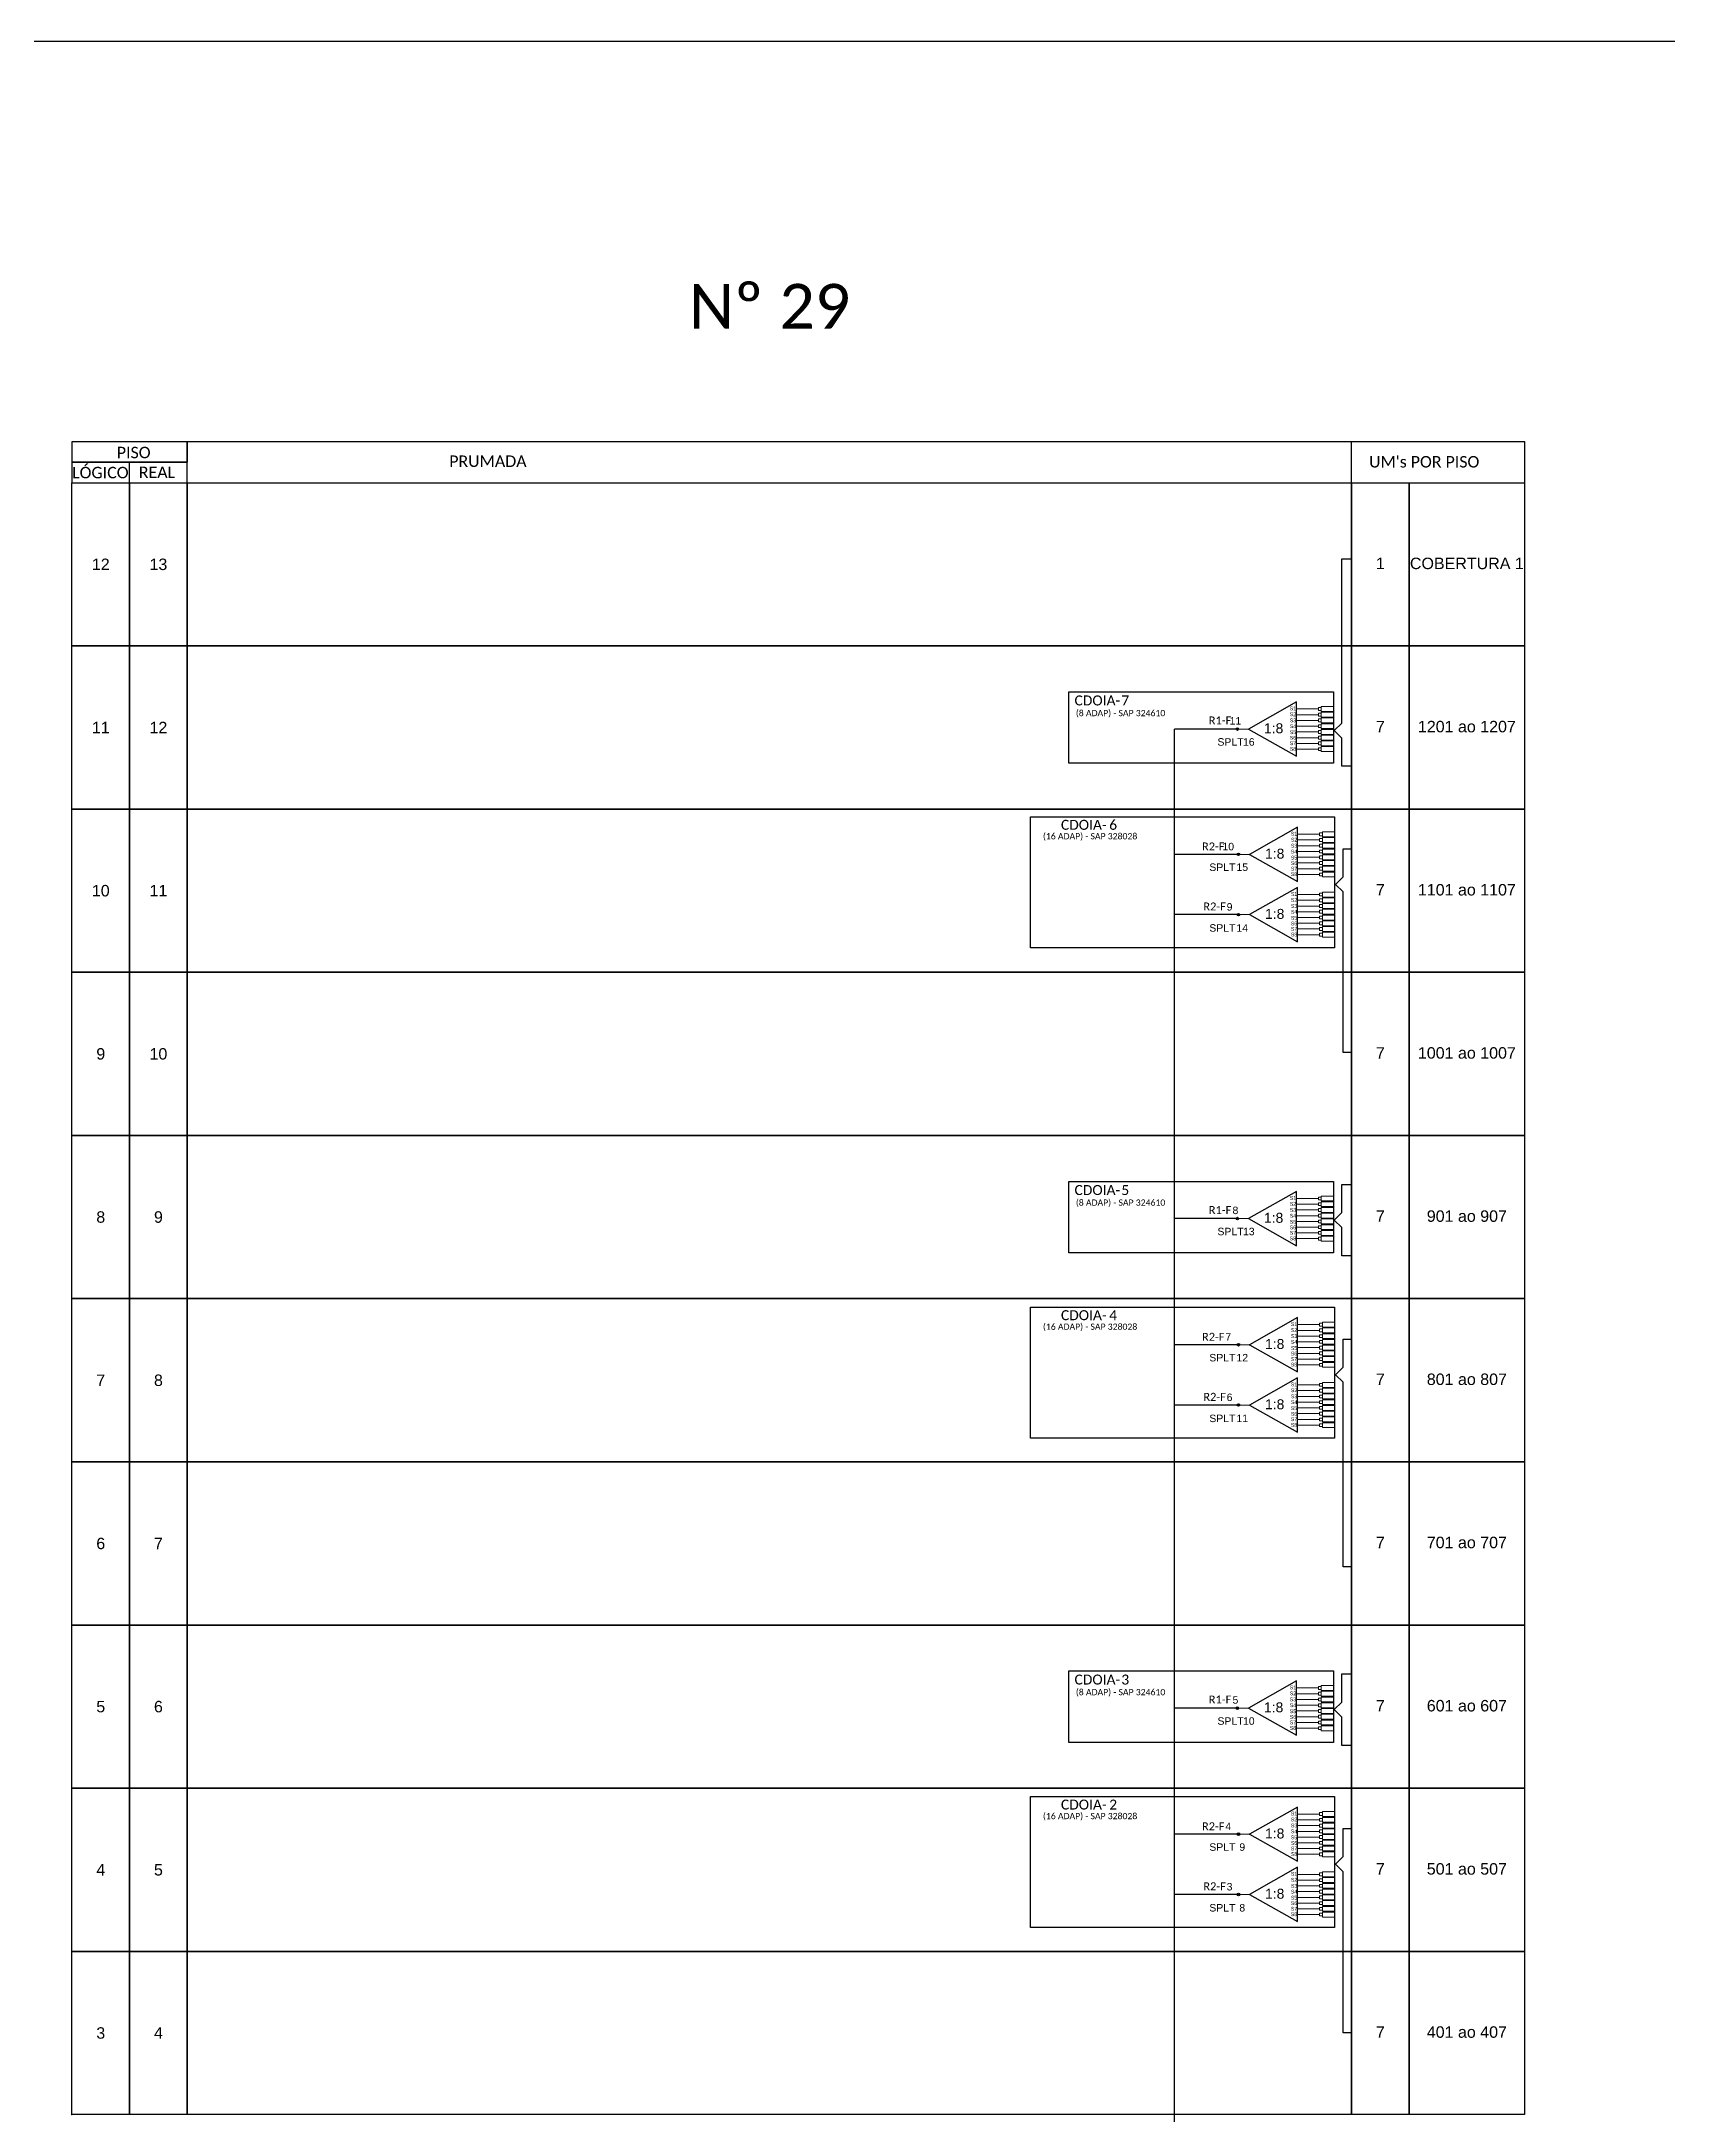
# Model space of a CAD drawing. Extents: x -89 to 2690, y 705 to 1299.
# Drawn here: x 2051.1 to 2279.5, y 1007.8 to 1299 of the extents above; entities that cross this region are included whole.
import ezdxf
from ezdxf.enums import TextEntityAlignment as Align

# ---------------------------------------------------------------- set-up
doc = ezdxf.new("R2010")
doc.units = 0
doc.styles.add('ARIAL', font='arial.ttf')
doc.styles.add('WMF-Calibri0', font='calibri.ttf')

msp = doc.modelspace()

# ---------------------------------------------------------------- hatches: boundary and pattern name
h = msp.add_hatch(color=0)
h.dxf.hatch_style = 1
edge = h.paths.add_edge_path()
edge.add_arc((2219.04, 1202.44), 0.179, 0, 360)
h = msp.add_hatch(color=0)
h.dxf.hatch_style = 1
edge = h.paths.add_edge_path()
edge.add_arc((2219.19, 1184.84), 0.179, 0, 360)
h = msp.add_hatch(color=0)
h.dxf.hatch_style = 1
edge = h.paths.add_edge_path()
edge.add_arc((2219.19, 1176.37), 0.179, 0, 360)
h = msp.add_hatch(color=0)
h.dxf.hatch_style = 1
edge = h.paths.add_edge_path()
edge.add_arc((2219.04, 1133.68), 0.179, 0, 360)
h = msp.add_hatch(color=256)
h.dxf.hatch_style = 1
edge = h.paths.add_edge_path()
edge.add_arc((2219.19, 1115.96), 0.179, 0, 360)
h = msp.add_hatch(color=0)
h.dxf.hatch_style = 1
edge = h.paths.add_edge_path()
edge.add_arc((2219.19, 1107.49), 0.179, 0, 360)
h = msp.add_hatch(color=0)
h.dxf.hatch_style = 1
edge = h.paths.add_edge_path()
edge.add_arc((2219.04, 1064.92), 0.179, 0, 360)
h = msp.add_hatch(color=0)
h.dxf.hatch_style = 1
edge = h.paths.add_edge_path()
edge.add_arc((2219.19, 1047.21), 0.179, 0, 360)
h = msp.add_hatch(color=0)
h.dxf.hatch_style = 1
edge = h.paths.add_edge_path()
edge.add_arc((2219.19, 1038.74), 0.179, 0, 360)

# ---------------------------------------------------------------- linework, layer by layer
msp.add_line((2210.21, 958.65), (2210.21, 1202.44))
for points in [[(1851.46, 705.02), (2690.02, 705.02), (2690.02, 1299.02), (1851.46, 1299.02), (1851.46, 705.02)], [(2071.54, 1237.04), (2259.4, 1237.04), (2259.4, 1242.8), (2071.54, 1242.8), (2071.54, 1242.8), (2071.54, 1239.92)], [(2235.07, 1237.04), (2235.07, 1242.8)], [(2063.44, 1237.04), (2063.44, 1239.92)], [(2227.51, 1188.65), (2220.74, 1184.84), (2227.51, 1181.02), (2227.51, 1188.65)], [(2227.51, 1180.19), (2220.74, 1176.37), (2227.51, 1172.56), (2227.51, 1180.19)], [(2227.36, 1137.5), (2220.59, 1133.68), (2227.36, 1129.87), (2227.36, 1137.5)], [(2227.51, 1119.77), (2220.74, 1115.96), (2227.51, 1112.14), (2227.51, 1119.77)], [(2227.51, 1111.31), (2220.74, 1107.49), (2227.51, 1103.68), (2227.51, 1111.31)], [(2227.36, 1068.74), (2220.59, 1064.92), (2227.36, 1061.11), (2227.36, 1068.74)]]:
    msp.add_lwpolyline(points)
for points in [[(2055.34, 1239.92), (2071.54, 1239.92), (2071.54, 1242.8), (2055.34, 1242.8)], [(2055.34, 1237.04), (2071.54, 1237.04), (2071.54, 1239.92), (2055.34, 1239.92)]]:
    msp.add_lwpolyline(points, close=True)
at = {"color": 7}
for points in [[(2055.34, 1237.04), (2063.44, 1237.04), (2063.44, 1214.12), (2055.34, 1214.12)], [(2063.44, 1237.04), (2071.54, 1237.04), (2071.54, 1214.12), (2063.44, 1214.12)], [(2071.54, 1237.04), (2235.07, 1237.04), (2235.07, 1214.12), (2071.54, 1214.12)], [(2235.07, 1237.04), (2243.18, 1237.04), (2243.18, 1214.12), (2235.07, 1214.12)], [(2243.18, 1237.04), (2259.38, 1237.04), (2259.38, 1214.12), (2243.18, 1214.12)], [(2055.34, 1214.12), (2063.44, 1214.12), (2063.44, 1191.2), (2055.34, 1191.2)], [(2063.44, 1214.12), (2071.54, 1214.12), (2071.54, 1191.2), (2063.44, 1191.2)], [(2071.54, 1214.12), (2235.07, 1214.12), (2235.07, 1191.2), (2071.54, 1191.2)], [(2235.07, 1214.12), (2243.18, 1214.12), (2243.18, 1191.2), (2235.07, 1191.2)], [(2243.18, 1214.12), (2259.38, 1214.12), (2259.38, 1191.2), (2243.18, 1191.2)], [(2055.34, 1191.2), (2063.44, 1191.2), (2063.44, 1168.28), (2055.34, 1168.28)], [(2063.44, 1191.2), (2071.54, 1191.2), (2071.54, 1168.28), (2063.44, 1168.28)], [(2071.54, 1191.2), (2235.07, 1191.2), (2235.07, 1168.28), (2071.54, 1168.28)], [(2235.07, 1191.2), (2243.18, 1191.2), (2243.18, 1168.28), (2235.07, 1168.28)], [(2243.18, 1191.2), (2259.38, 1191.2), (2259.38, 1168.28), (2243.18, 1168.28)], [(2055.34, 1168.28), (2063.44, 1168.28), (2063.44, 1145.36), (2055.34, 1145.36)], [(2063.44, 1168.28), (2071.54, 1168.28), (2071.54, 1145.36), (2063.44, 1145.36)], [(2071.54, 1168.28), (2235.07, 1168.28), (2235.07, 1145.36), (2071.54, 1145.36)], [(2235.07, 1168.28), (2243.18, 1168.28), (2243.18, 1145.36), (2235.07, 1145.36)], [(2243.18, 1168.28), (2259.38, 1168.28), (2259.38, 1145.36), (2243.18, 1145.36)], [(2055.34, 1145.36), (2063.44, 1145.36), (2063.44, 1122.44), (2055.34, 1122.44)], [(2063.44, 1145.36), (2071.54, 1145.36), (2071.54, 1122.44), (2063.44, 1122.44)], [(2071.54, 1145.36), (2235.07, 1145.36), (2235.07, 1122.44), (2071.54, 1122.44)], [(2235.07, 1145.36), (2243.18, 1145.36), (2243.18, 1122.44), (2235.07, 1122.44)], [(2243.18, 1145.36), (2259.38, 1145.36), (2259.38, 1122.44), (2243.18, 1122.44)], [(2055.34, 1122.44), (2063.44, 1122.44), (2063.44, 1099.51), (2055.34, 1099.51)], [(2063.44, 1122.44), (2071.54, 1122.44), (2071.54, 1099.51), (2063.44, 1099.51)], [(2071.54, 1122.44), (2235.07, 1122.44), (2235.07, 1099.51), (2071.54, 1099.51)], [(2235.07, 1122.44), (2243.18, 1122.44), (2243.18, 1099.51), (2235.07, 1099.51)], [(2243.18, 1122.44), (2259.38, 1122.44), (2259.38, 1099.51), (2243.18, 1099.51)], [(2055.34, 1099.51), (2063.44, 1099.51), (2063.44, 1076.59), (2055.34, 1076.59)], [(2063.44, 1099.51), (2071.54, 1099.51), (2071.54, 1076.59), (2063.44, 1076.59)], [(2071.54, 1099.51), (2235.07, 1099.51), (2235.07, 1076.59), (2071.54, 1076.59)], [(2235.07, 1099.51), (2243.18, 1099.51), (2243.18, 1076.59), (2235.07, 1076.59)], [(2243.18, 1099.51), (2259.38, 1099.51), (2259.38, 1076.59), (2243.18, 1076.59)], [(2055.34, 1076.59), (2063.44, 1076.59), (2063.44, 1053.67), (2055.34, 1053.67)], [(2063.44, 1076.59), (2071.54, 1076.59), (2071.54, 1053.67), (2063.44, 1053.67)], [(2071.54, 1076.59), (2235.07, 1076.59), (2235.07, 1053.67), (2071.54, 1053.67)], [(2235.07, 1076.59), (2243.18, 1076.59), (2243.18, 1053.67), (2235.07, 1053.67)], [(2243.18, 1076.59), (2259.38, 1076.59), (2259.38, 1053.67), (2243.18, 1053.67)], [(2055.34, 1053.67), (2063.44, 1053.67), (2063.44, 1030.75), (2055.34, 1030.75)], [(2063.44, 1053.67), (2071.54, 1053.67), (2071.54, 1030.75), (2063.44, 1030.75)], [(2071.54, 1053.67), (2235.07, 1053.67), (2235.07, 1030.75), (2071.54, 1030.75)], [(2235.07, 1053.67), (2243.18, 1053.67), (2243.18, 1030.75), (2235.07, 1030.75)], [(2243.18, 1053.67), (2259.38, 1053.67), (2259.38, 1030.75), (2243.18, 1030.75)], [(2055.34, 1030.75), (2063.44, 1030.75), (2063.44, 1007.83), (2055.34, 1007.83)], [(2063.44, 1030.75), (2071.54, 1030.75), (2071.54, 1007.83), (2063.44, 1007.83)], [(2071.54, 1030.75), (2235.07, 1030.75), (2235.07, 1007.83), (2071.54, 1007.83)], [(2235.07, 1030.75), (2243.18, 1030.75), (2243.18, 1007.83), (2235.07, 1007.83)], [(2243.18, 1030.75), (2259.38, 1030.75), (2259.38, 1007.83), (2243.18, 1007.83)]]:
    msp.add_lwpolyline(points, close=True, dxfattribs=at)
at = {"color": 3}
msp.add_lwpolyline([(2235.07, 1197.22), (2233.72, 1197.22), (2233.72, 1201.18), (2232.62, 1202.23), (2233.72, 1203.29), (2233.71, 1226.37), (2235.07, 1226.37)], dxfattribs=at)
at = {"color": 0}
for points in [[(2195.35, 1207.66), (2232.54, 1207.66), (2232.54, 1197.64), (2195.35, 1197.64)], [(2190, 1190.12), (2232.67, 1190.12), (2232.67, 1171.73), (2190, 1171.73)], [(2195.35, 1138.9), (2232.54, 1138.9), (2232.54, 1128.87), (2195.35, 1128.87)], [(2190, 1121.24), (2232.67, 1121.24), (2232.67, 1102.85), (2190, 1102.85)], [(2195.35, 1070.14), (2232.54, 1070.14), (2232.54, 1060.11), (2195.35, 1060.11)], [(2190, 1052.49), (2232.67, 1052.49), (2232.67, 1034.11), (2190, 1034.11)]]:
    msp.add_lwpolyline(points, close=True, dxfattribs=at)
for points in [[(2227.36, 1206.26), (2220.59, 1202.44), (2227.36, 1198.63), (2227.36, 1206.26)], [(2219.04, 1202.44), (2210.21, 1202.44)], [(2232.67, 1173.4), (2232.67, 1173.4), (2232.67, 1171.73), (2190, 1171.73), (2190, 1190.12), (2195.48, 1190.12)], [(2235.08, 1157.03), (2233.92, 1157.03), (2233.92, 1179.57), (2232.82, 1180.63), (2233.92, 1181.68), (2233.92, 1185.63), (2235.07, 1185.63)], [(2219.19, 1184.84), (2210.21, 1184.84)], [(2219.19, 1176.37), (2210.21, 1176.37)], [(2235.07, 1128.45), (2233.72, 1128.45), (2233.72, 1132.42), (2232.62, 1133.47), (2233.72, 1134.53), (2233.71, 1138.48), (2235.07, 1138.48)], [(2219.04, 1133.68), (2210.21, 1133.68)], [(2232.67, 1104.52), (2232.67, 1104.52), (2232.67, 1102.85), (2190, 1102.85), (2190, 1121.24), (2195.48, 1121.24)], [(2219.19, 1115.96), (2210.21, 1115.96)], [(2235.08, 1084.75), (2233.92, 1084.75), (2233.92, 1110.69), (2232.82, 1111.75), (2233.92, 1112.8), (2233.92, 1116.75), (2235.07, 1116.75)], [(2219.19, 1107.49), (2210.21, 1107.49)], [(2235.07, 1059.69), (2233.72, 1059.69), (2233.72, 1063.65), (2232.62, 1064.71), (2233.72, 1065.77), (2233.71, 1069.72), (2235.07, 1069.72)], [(2219.04, 1064.92), (2210.21, 1064.92)], [(2232.67, 1035.77), (2232.67, 1035.77), (2232.67, 1034.11), (2190, 1034.11), (2190, 1052.49), (2195.48, 1052.49)], [(2227.51, 1051.02), (2220.74, 1047.21), (2227.51, 1043.4), (2227.51, 1051.02)], [(2219.19, 1047.21), (2210.21, 1047.21)], [(2235.08, 1019.31), (2233.92, 1019.31), (2233.92, 1041.94), (2232.82, 1043), (2233.92, 1044.06), (2233.92, 1048.01), (2235.07, 1048.01)], [(2227.51, 1042.56), (2220.74, 1038.74), (2227.51, 1034.93), (2227.51, 1042.56)], [(2219.19, 1038.74), (2210.21, 1038.74)]]:
    msp.add_lwpolyline(points, dxfattribs=at)
at = {"color": 0, "lineweight": 0}
for points in [[(2230.83, 1205.62), (2230.83, 1204.92)], [(2230.83, 1205.62), (2232.52, 1205.62)], [(2230.42, 1205.27), (2227.36, 1205.27)], [(2227.36, 1204.46), (2230.42, 1204.46)], [(2227.36, 1203.66), (2230.42, 1203.66)], [(2227.36, 1202.85), (2230.42, 1202.85)], [(2230.83, 1204.92), (2232.52, 1204.92)], [(2230.83, 1204.81), (2230.83, 1204.12)], [(2230.83, 1204.81), (2232.52, 1204.81)], [(2230.83, 1204.12), (2232.52, 1204.12)], [(2230.83, 1204), (2230.83, 1203.31)], [(2230.83, 1204), (2232.52, 1204)], [(2230.83, 1203.31), (2232.52, 1203.31)], [(2230.83, 1203.19), (2230.83, 1202.5)], [(2230.83, 1203.19), (2232.52, 1203.19)], [(2220.59, 1202.44), (2219.04, 1202.44)], [(2227.36, 1202.04), (2230.42, 1202.04)], [(2227.36, 1201.23), (2230.42, 1201.23)], [(2227.36, 1200.43), (2230.42, 1200.43)], [(2230.83, 1202.5), (2232.52, 1202.5)], [(2230.83, 1202.39), (2230.83, 1201.7)], [(2230.83, 1202.39), (2232.52, 1202.39)], [(2230.83, 1201.7), (2232.52, 1201.7)], [(2230.83, 1201.58), (2230.83, 1200.89)], [(2230.83, 1201.58), (2232.52, 1201.58)], [(2230.83, 1200.89), (2232.52, 1200.89)], [(2230.83, 1200.77), (2230.83, 1200.08)], [(2230.83, 1200.77), (2232.52, 1200.77)], [(2230.83, 1200.08), (2232.52, 1200.08)], [(2230.83, 1199.97), (2230.83, 1199.28)], [(2230.83, 1199.97), (2232.52, 1199.97)], [(2227.36, 1199.62), (2230.42, 1199.62)], [(2230.83, 1199.28), (2232.52, 1199.28)], [(2230.57, 1050.04), (2227.51, 1050.04)], [(2227.51, 1049.23), (2230.57, 1049.23)], [(2227.51, 1048.42), (2230.57, 1048.42)], [(2230.98, 1050.38), (2230.98, 1049.69)], [(2230.98, 1050.38), (2232.67, 1050.38)], [(2230.98, 1049.69), (2232.67, 1049.69)], [(2230.98, 1049.57), (2230.98, 1048.88)], [(2230.98, 1049.57), (2232.67, 1049.57)], [(2230.98, 1048.88), (2232.67, 1048.88)], [(2230.98, 1048.77), (2230.98, 1048.08)], [(2230.98, 1048.77), (2232.67, 1048.77)], [(2220.74, 1047.21), (2219.19, 1047.21)], [(2227.51, 1047.61), (2230.57, 1047.61)], [(2227.51, 1046.81), (2230.57, 1046.81)], [(2227.51, 1046), (2230.57, 1046)], [(2230.98, 1048.08), (2232.67, 1048.08)], [(2230.98, 1047.96), (2230.98, 1047.27)], [(2230.98, 1047.96), (2232.67, 1047.96)], [(2230.98, 1047.27), (2232.67, 1047.27)], [(2230.98, 1047.15), (2230.98, 1046.46)], [(2230.98, 1047.15), (2232.67, 1047.15)], [(2230.98, 1046.46), (2232.67, 1046.46)], [(2230.98, 1046.35), (2230.98, 1045.65)], [(2230.98, 1046.35), (2232.67, 1046.35)], [(2230.98, 1045.65), (2232.67, 1045.65)], [(2230.98, 1045.54), (2230.98, 1044.85)], [(2230.98, 1045.54), (2232.67, 1045.54)], [(2227.51, 1045.19), (2230.57, 1045.19)], [(2227.51, 1044.39), (2230.57, 1044.39)], [(2230.98, 1044.85), (2232.67, 1044.85)], [(2230.98, 1044.73), (2230.98, 1044.04)], [(2230.98, 1044.73), (2232.67, 1044.73)], [(2230.98, 1044.04), (2232.67, 1044.04)], [(2230.57, 1041.57), (2227.51, 1041.57)], [(2227.51, 1040.76), (2230.57, 1040.76)], [(2227.51, 1039.96), (2230.57, 1039.96)], [(2230.98, 1041.92), (2230.98, 1041.22)], [(2230.98, 1041.92), (2232.67, 1041.92)], [(2230.98, 1041.22), (2232.67, 1041.22)], [(2230.98, 1041.11), (2230.98, 1040.42)], [(2230.98, 1041.11), (2232.67, 1041.11)], [(2230.98, 1040.42), (2232.67, 1040.42)], [(2230.98, 1040.3), (2230.98, 1039.61)], [(2230.98, 1040.3), (2232.67, 1040.3)], [(2230.98, 1039.61), (2232.67, 1039.61)], [(2220.74, 1038.74), (2219.19, 1038.74)], [(2227.51, 1039.15), (2230.57, 1039.15)], [(2227.51, 1038.34), (2230.57, 1038.34)], [(2227.51, 1037.53), (2230.57, 1037.53)], [(2227.51, 1036.73), (2230.57, 1036.73)], [(2230.98, 1039.49), (2230.98, 1038.8)], [(2230.98, 1039.49), (2232.67, 1039.49)], [(2230.98, 1038.8), (2232.67, 1038.8)], [(2230.98, 1038.69), (2230.98, 1038)], [(2230.98, 1038.69), (2232.67, 1038.69)], [(2230.98, 1038), (2232.67, 1038)], [(2230.98, 1037.88), (2230.98, 1037.19)], [(2230.98, 1037.88), (2232.67, 1037.88)], [(2230.98, 1037.19), (2232.67, 1037.19)], [(2230.98, 1037.07), (2230.98, 1036.38)], [(2230.98, 1037.07), (2232.67, 1037.07)], [(2227.51, 1035.92), (2230.57, 1035.92)], [(2230.98, 1036.38), (2232.67, 1036.38)], [(2230.98, 1036.27), (2230.98, 1035.57)], [(2230.98, 1036.27), (2232.67, 1036.27)], [(2230.98, 1035.57), (2232.67, 1035.57)]]:
    msp.add_lwpolyline(points, dxfattribs=at)
for points in [[(2230.42, 1205.47), (2230.83, 1205.47), (2230.83, 1205.07), (2230.42, 1205.07)], [(2230.42, 1204.66), (2230.83, 1204.66), (2230.83, 1204.26), (2230.42, 1204.26)], [(2230.42, 1203.86), (2230.83, 1203.86), (2230.83, 1203.46), (2230.42, 1203.46)], [(2230.42, 1203.05), (2230.83, 1203.05), (2230.83, 1202.65), (2230.42, 1202.65)], [(2230.42, 1202.24), (2230.83, 1202.24), (2230.83, 1201.84), (2230.42, 1201.84)], [(2230.42, 1201.44), (2230.83, 1201.44), (2230.83, 1201.03), (2230.42, 1201.03)], [(2230.42, 1200.63), (2230.83, 1200.63), (2230.83, 1200.23), (2230.42, 1200.23)], [(2230.42, 1199.82), (2230.83, 1199.82), (2230.83, 1199.42), (2230.42, 1199.42)], [(2230.57, 1050.24), (2230.98, 1050.24), (2230.98, 1049.83), (2230.57, 1049.83)], [(2230.57, 1049.43), (2230.98, 1049.43), (2230.98, 1049.03), (2230.57, 1049.03)], [(2230.57, 1048.62), (2230.98, 1048.62), (2230.98, 1048.22), (2230.57, 1048.22)], [(2230.57, 1047.81), (2230.98, 1047.81), (2230.98, 1047.41), (2230.57, 1047.41)], [(2230.57, 1047.01), (2230.98, 1047.01), (2230.98, 1046.61), (2230.57, 1046.61)], [(2230.57, 1046.2), (2230.98, 1046.2), (2230.98, 1045.8), (2230.57, 1045.8)], [(2230.57, 1045.39), (2230.98, 1045.39), (2230.98, 1044.99), (2230.57, 1044.99)], [(2230.57, 1044.59), (2230.98, 1044.59), (2230.98, 1044.19), (2230.57, 1044.19)], [(2230.57, 1041.77), (2230.98, 1041.77), (2230.98, 1041.37), (2230.57, 1041.37)], [(2230.57, 1040.96), (2230.98, 1040.96), (2230.98, 1040.56), (2230.57, 1040.56)], [(2230.57, 1040.16), (2230.98, 1040.16), (2230.98, 1039.76), (2230.57, 1039.76)], [(2230.57, 1039.35), (2230.98, 1039.35), (2230.98, 1038.95), (2230.57, 1038.95)], [(2230.57, 1038.54), (2230.98, 1038.54), (2230.98, 1038.14), (2230.57, 1038.14)], [(2230.57, 1037.73), (2230.98, 1037.73), (2230.98, 1037.33), (2230.57, 1037.33)], [(2230.57, 1036.93), (2230.98, 1036.93), (2230.98, 1036.53), (2230.57, 1036.53)], [(2230.57, 1036.12), (2230.98, 1036.12), (2230.98, 1035.72), (2230.57, 1035.72)]]:
    msp.add_lwpolyline(points, close=True, dxfattribs=at)
at = {"lineweight": 0}
for points in [[(2230.57, 1187.66), (2227.51, 1187.66)], [(2227.51, 1186.86), (2230.57, 1186.86)], [(2227.51, 1186.05), (2230.57, 1186.05)], [(2227.51, 1185.24), (2230.57, 1185.24)], [(2230.98, 1188.01), (2230.98, 1187.32)], [(2230.98, 1188.01), (2232.67, 1188.01)], [(2230.98, 1187.32), (2232.67, 1187.32)], [(2230.98, 1187.2), (2230.98, 1186.51)], [(2230.98, 1187.2), (2232.67, 1187.2)], [(2230.98, 1186.51), (2232.67, 1186.51)], [(2230.98, 1186.39), (2230.98, 1185.7)], [(2230.98, 1186.39), (2232.67, 1186.39)], [(2230.98, 1185.7), (2232.67, 1185.7)], [(2230.98, 1185.59), (2230.98, 1184.9)], [(2230.98, 1185.59), (2232.67, 1185.59)], [(2220.74, 1184.84), (2219.19, 1184.84)], [(2227.51, 1184.44), (2230.57, 1184.44)], [(2227.51, 1183.63), (2230.57, 1183.63)], [(2227.51, 1182.82), (2230.57, 1182.82)], [(2230.98, 1184.9), (2232.67, 1184.9)], [(2230.98, 1184.78), (2230.98, 1184.09)], [(2230.98, 1184.78), (2232.67, 1184.78)], [(2230.98, 1184.09), (2232.67, 1184.09)], [(2230.98, 1183.97), (2230.98, 1183.28)], [(2230.98, 1183.97), (2232.67, 1183.97)], [(2230.98, 1183.28), (2232.67, 1183.28)], [(2230.98, 1183.17), (2230.98, 1182.48)], [(2230.98, 1183.17), (2232.67, 1183.17)], [(2230.98, 1182.48), (2232.67, 1182.48)], [(2230.98, 1182.36), (2230.98, 1181.67)], [(2230.98, 1182.36), (2232.67, 1182.36)], [(2227.51, 1182.01), (2230.57, 1182.01)], [(2230.98, 1181.67), (2232.67, 1181.67)], [(2230.98, 1179.54), (2230.98, 1178.85)], [(2230.98, 1179.54), (2232.67, 1179.54)], [(2230.57, 1179.2), (2227.51, 1179.2)], [(2227.51, 1178.39), (2230.57, 1178.39)], [(2227.51, 1177.58), (2230.57, 1177.58)], [(2227.51, 1176.78), (2230.57, 1176.78)], [(2230.98, 1178.85), (2232.67, 1178.85)], [(2230.98, 1178.74), (2230.98, 1178.05)], [(2230.98, 1178.74), (2232.67, 1178.74)], [(2230.98, 1178.05), (2232.67, 1178.05)], [(2230.98, 1177.93), (2230.98, 1177.24)], [(2230.98, 1177.93), (2232.67, 1177.93)], [(2230.98, 1177.24), (2232.67, 1177.24)], [(2230.98, 1177.12), (2230.98, 1176.43)], [(2230.98, 1177.12), (2232.67, 1177.12)], [(2230.98, 1176.43), (2232.67, 1176.43)], [(2220.74, 1176.37), (2219.19, 1176.37)], [(2227.51, 1175.97), (2230.57, 1175.97)], [(2227.51, 1175.16), (2230.57, 1175.16)], [(2227.51, 1174.36), (2230.57, 1174.36)], [(2227.51, 1173.55), (2230.57, 1173.55)], [(2230.98, 1176.32), (2230.98, 1175.62)], [(2230.98, 1176.32), (2232.67, 1176.32)], [(2230.98, 1175.62), (2232.67, 1175.62)], [(2230.98, 1175.51), (2230.98, 1174.82)], [(2230.98, 1175.51), (2232.67, 1175.51)], [(2230.98, 1174.82), (2232.67, 1174.82)], [(2230.98, 1174.7), (2230.98, 1174.01)], [(2230.98, 1174.7), (2232.67, 1174.7)], [(2230.98, 1174.01), (2232.67, 1174.01)], [(2230.98, 1173.89), (2230.98, 1173.2)], [(2230.98, 1173.89), (2232.67, 1173.89)], [(2230.98, 1173.2), (2232.67, 1173.2)], [(2230.42, 1136.51), (2227.36, 1136.51)], [(2227.36, 1135.7), (2230.42, 1135.7)], [(2230.83, 1136.85), (2230.83, 1136.16)], [(2230.83, 1136.85), (2232.52, 1136.85)], [(2230.83, 1136.16), (2232.52, 1136.16)], [(2230.83, 1136.05), (2230.83, 1135.36)], [(2230.83, 1136.05), (2232.52, 1136.05)], [(2220.59, 1133.68), (2219.04, 1133.68)], [(2227.36, 1134.89), (2230.42, 1134.89)], [(2227.36, 1134.09), (2230.42, 1134.09)], [(2227.36, 1133.28), (2230.42, 1133.28)], [(2230.83, 1135.36), (2232.52, 1135.36)], [(2230.83, 1135.24), (2230.83, 1134.55)], [(2230.83, 1135.24), (2232.52, 1135.24)], [(2230.83, 1134.55), (2232.52, 1134.55)], [(2230.83, 1134.43), (2230.83, 1133.74)], [(2230.83, 1134.43), (2232.52, 1134.43)], [(2230.83, 1133.74), (2232.52, 1133.74)], [(2230.83, 1133.63), (2230.83, 1132.93)], [(2230.83, 1133.63), (2232.52, 1133.63)], [(2230.83, 1132.93), (2232.52, 1132.93)], [(2230.83, 1132.82), (2230.83, 1132.13)], [(2230.83, 1132.82), (2232.52, 1132.82)], [(2227.36, 1132.47), (2230.42, 1132.47)], [(2227.36, 1131.67), (2230.42, 1131.67)], [(2227.36, 1130.86), (2230.42, 1130.86)], [(2230.83, 1132.13), (2232.52, 1132.13)], [(2230.83, 1132.01), (2230.83, 1131.32)], [(2230.83, 1132.01), (2232.52, 1132.01)], [(2230.83, 1131.32), (2232.52, 1131.32)], [(2230.83, 1131.2), (2230.83, 1130.51)], [(2230.83, 1131.2), (2232.52, 1131.2)], [(2230.83, 1130.51), (2232.52, 1130.51)], [(2230.57, 1118.78), (2227.51, 1118.78)], [(2230.98, 1119.13), (2230.98, 1118.44)], [(2230.98, 1119.13), (2232.67, 1119.13)], [(2230.98, 1118.44), (2232.67, 1118.44)], [(2230.98, 1118.32), (2230.98, 1117.63)], [(2230.98, 1118.32), (2232.67, 1118.32)], [(2220.74, 1115.96), (2219.19, 1115.96)], [(2227.51, 1117.98), (2230.57, 1117.98)], [(2227.51, 1117.17), (2230.57, 1117.17)], [(2227.51, 1116.36), (2230.57, 1116.36)], [(2227.51, 1115.55), (2230.57, 1115.55)], [(2230.98, 1117.63), (2232.67, 1117.63)], [(2230.98, 1117.51), (2230.98, 1116.82)], [(2230.98, 1117.51), (2232.67, 1117.51)], [(2230.98, 1116.82), (2232.67, 1116.82)], [(2230.98, 1116.71), (2230.98, 1116.02)], [(2230.98, 1116.71), (2232.67, 1116.71)], [(2230.98, 1116.02), (2232.67, 1116.02)], [(2230.98, 1115.9), (2230.98, 1115.21)], [(2230.98, 1115.9), (2232.67, 1115.9)], [(2227.51, 1114.75), (2230.57, 1114.75)], [(2227.51, 1113.94), (2230.57, 1113.94)], [(2227.51, 1113.13), (2230.57, 1113.13)], [(2230.98, 1115.21), (2232.67, 1115.21)], [(2230.98, 1115.09), (2230.98, 1114.4)], [(2230.98, 1115.09), (2232.67, 1115.09)], [(2230.98, 1114.4), (2232.67, 1114.4)], [(2230.98, 1114.29), (2230.98, 1113.59)], [(2230.98, 1114.29), (2232.67, 1114.29)], [(2230.98, 1113.59), (2232.67, 1113.59)], [(2230.98, 1113.48), (2230.98, 1112.79)], [(2230.98, 1113.48), (2232.67, 1113.48)], [(2230.98, 1112.79), (2232.67, 1112.79)], [(2230.57, 1110.32), (2227.51, 1110.32)], [(2227.51, 1109.51), (2230.57, 1109.51)], [(2230.98, 1110.66), (2230.98, 1109.97)], [(2230.98, 1110.66), (2232.67, 1110.66)], [(2230.98, 1109.97), (2232.67, 1109.97)], [(2230.98, 1109.86), (2230.98, 1109.16)], [(2230.98, 1109.86), (2232.67, 1109.86)], [(2220.74, 1107.49), (2219.19, 1107.49)], [(2227.51, 1108.7), (2230.57, 1108.7)], [(2227.51, 1107.9), (2230.57, 1107.9)], [(2227.51, 1107.09), (2230.57, 1107.09)], [(2230.98, 1109.16), (2232.67, 1109.16)], [(2230.98, 1109.05), (2230.98, 1108.36)], [(2230.98, 1109.05), (2232.67, 1109.05)], [(2230.98, 1108.36), (2232.67, 1108.36)], [(2230.98, 1108.24), (2230.98, 1107.55)], [(2230.98, 1108.24), (2232.67, 1108.24)], [(2230.98, 1107.55), (2232.67, 1107.55)], [(2230.98, 1107.43), (2230.98, 1106.74)], [(2230.98, 1107.43), (2232.67, 1107.43)], [(2230.98, 1106.74), (2232.67, 1106.74)], [(2230.98, 1106.63), (2230.98, 1105.94)], [(2230.98, 1106.63), (2232.67, 1106.63)], [(2227.51, 1106.28), (2230.57, 1106.28)], [(2227.51, 1105.47), (2230.57, 1105.47)], [(2227.51, 1104.67), (2230.57, 1104.67)], [(2230.98, 1105.94), (2232.67, 1105.94)], [(2230.98, 1105.82), (2230.98, 1105.13)], [(2230.98, 1105.82), (2232.67, 1105.82)], [(2230.98, 1105.13), (2232.67, 1105.13)], [(2230.98, 1105.01), (2230.98, 1104.32)], [(2230.98, 1105.01), (2232.67, 1105.01)], [(2230.98, 1104.32), (2232.67, 1104.32)], [(2230.42, 1067.75), (2227.36, 1067.75)], [(2227.36, 1066.94), (2230.42, 1066.94)], [(2227.36, 1066.13), (2230.42, 1066.13)], [(2230.83, 1068.09), (2230.83, 1067.4)], [(2230.83, 1068.09), (2232.52, 1068.09)], [(2230.83, 1067.4), (2232.52, 1067.4)], [(2230.83, 1067.28), (2230.83, 1066.59)], [(2230.83, 1067.28), (2232.52, 1067.28)], [(2230.83, 1066.59), (2232.52, 1066.59)], [(2230.83, 1066.48), (2230.83, 1065.79)], [(2230.83, 1066.48), (2232.52, 1066.48)], [(2230.83, 1065.79), (2232.52, 1065.79)], [(2220.59, 1064.92), (2219.04, 1064.92)], [(2227.36, 1065.33), (2230.42, 1065.33)], [(2227.36, 1064.52), (2230.42, 1064.52)], [(2227.36, 1063.71), (2230.42, 1063.71)], [(2227.36, 1062.9), (2230.42, 1062.9)], [(2230.83, 1065.67), (2230.83, 1064.98)], [(2230.83, 1065.67), (2232.52, 1065.67)], [(2230.83, 1064.98), (2232.52, 1064.98)], [(2230.83, 1064.86), (2230.83, 1064.17)], [(2230.83, 1064.86), (2232.52, 1064.86)], [(2230.83, 1064.17), (2232.52, 1064.17)], [(2230.83, 1064.06), (2230.83, 1063.37)], [(2230.83, 1064.06), (2232.52, 1064.06)], [(2230.83, 1063.37), (2232.52, 1063.37)], [(2230.83, 1063.25), (2230.83, 1062.56)], [(2230.83, 1063.25), (2232.52, 1063.25)], [(2227.36, 1062.1), (2230.42, 1062.1)], [(2230.83, 1062.56), (2232.52, 1062.56)], [(2230.83, 1062.44), (2230.83, 1061.75)], [(2230.83, 1062.44), (2232.52, 1062.44)], [(2230.83, 1061.75), (2232.52, 1061.75)]]:
    msp.add_lwpolyline(points, dxfattribs=at)
for points in [[(2230.57, 1187.86), (2230.98, 1187.86), (2230.98, 1187.46), (2230.57, 1187.46)], [(2230.57, 1187.06), (2230.98, 1187.06), (2230.98, 1186.66), (2230.57, 1186.66)], [(2230.57, 1186.25), (2230.98, 1186.25), (2230.98, 1185.85), (2230.57, 1185.85)], [(2230.57, 1185.44), (2230.98, 1185.44), (2230.98, 1185.04), (2230.57, 1185.04)], [(2230.57, 1184.64), (2230.98, 1184.64), (2230.98, 1184.23), (2230.57, 1184.23)], [(2230.57, 1183.83), (2230.98, 1183.83), (2230.98, 1183.43), (2230.57, 1183.43)], [(2230.57, 1183.02), (2230.98, 1183.02), (2230.98, 1182.62), (2230.57, 1182.62)], [(2230.57, 1182.21), (2230.98, 1182.21), (2230.98, 1181.81), (2230.57, 1181.81)], [(2230.57, 1179.4), (2230.98, 1179.4), (2230.98, 1179), (2230.57, 1179)], [(2230.57, 1178.59), (2230.98, 1178.59), (2230.98, 1178.19), (2230.57, 1178.19)], [(2230.57, 1177.78), (2230.98, 1177.78), (2230.98, 1177.38), (2230.57, 1177.38)], [(2230.57, 1176.98), (2230.98, 1176.98), (2230.98, 1176.58), (2230.57, 1176.58)], [(2230.57, 1176.17), (2230.98, 1176.17), (2230.98, 1175.77), (2230.57, 1175.77)], [(2230.57, 1175.36), (2230.98, 1175.36), (2230.98, 1174.96), (2230.57, 1174.96)], [(2230.57, 1174.56), (2230.98, 1174.56), (2230.98, 1174.16), (2230.57, 1174.16)], [(2230.57, 1173.75), (2230.98, 1173.75), (2230.98, 1173.35), (2230.57, 1173.35)], [(2230.42, 1136.71), (2230.83, 1136.71), (2230.83, 1136.31), (2230.42, 1136.31)], [(2230.42, 1135.9), (2230.83, 1135.9), (2230.83, 1135.5), (2230.42, 1135.5)], [(2230.42, 1135.09), (2230.83, 1135.09), (2230.83, 1134.69), (2230.42, 1134.69)], [(2230.42, 1134.29), (2230.83, 1134.29), (2230.83, 1133.89), (2230.42, 1133.89)], [(2230.42, 1133.48), (2230.83, 1133.48), (2230.83, 1133.08), (2230.42, 1133.08)], [(2230.42, 1132.67), (2230.83, 1132.67), (2230.83, 1132.27), (2230.42, 1132.27)], [(2230.42, 1131.87), (2230.83, 1131.87), (2230.83, 1131.47), (2230.42, 1131.47)], [(2230.42, 1131.06), (2230.83, 1131.06), (2230.83, 1130.66), (2230.42, 1130.66)], [(2230.57, 1118.98), (2230.98, 1118.98), (2230.98, 1118.58), (2230.57, 1118.58)], [(2230.57, 1118.18), (2230.98, 1118.18), (2230.98, 1117.77), (2230.57, 1117.77)], [(2230.57, 1117.37), (2230.98, 1117.37), (2230.98, 1116.97), (2230.57, 1116.97)], [(2230.57, 1116.56), (2230.98, 1116.56), (2230.98, 1116.16), (2230.57, 1116.16)], [(2230.57, 1115.75), (2230.98, 1115.75), (2230.98, 1115.35), (2230.57, 1115.35)], [(2230.57, 1114.95), (2230.98, 1114.95), (2230.98, 1114.55), (2230.57, 1114.55)], [(2230.57, 1114.14), (2230.98, 1114.14), (2230.98, 1113.74), (2230.57, 1113.74)], [(2230.57, 1113.33), (2230.98, 1113.33), (2230.98, 1112.93), (2230.57, 1112.93)], [(2230.57, 1110.52), (2230.98, 1110.52), (2230.98, 1110.12), (2230.57, 1110.12)], [(2230.57, 1109.71), (2230.98, 1109.71), (2230.98, 1109.31), (2230.57, 1109.31)], [(2230.57, 1108.9), (2230.98, 1108.9), (2230.98, 1108.5), (2230.57, 1108.5)], [(2230.57, 1108.1), (2230.98, 1108.1), (2230.98, 1107.7), (2230.57, 1107.7)], [(2230.57, 1107.29), (2230.98, 1107.29), (2230.98, 1106.89), (2230.57, 1106.89)], [(2230.57, 1106.48), (2230.98, 1106.48), (2230.98, 1106.08), (2230.57, 1106.08)], [(2230.57, 1105.67), (2230.98, 1105.67), (2230.98, 1105.27), (2230.57, 1105.27)], [(2230.57, 1104.87), (2230.98, 1104.87), (2230.98, 1104.47), (2230.57, 1104.47)], [(2230.42, 1067.95), (2230.83, 1067.95), (2230.83, 1067.55), (2230.42, 1067.55)], [(2230.42, 1067.14), (2230.83, 1067.14), (2230.83, 1066.74), (2230.42, 1066.74)], [(2230.42, 1066.33), (2230.83, 1066.33), (2230.83, 1065.93), (2230.42, 1065.93)], [(2230.42, 1065.53), (2230.83, 1065.53), (2230.83, 1065.12), (2230.42, 1065.12)], [(2230.42, 1064.72), (2230.83, 1064.72), (2230.83, 1064.32), (2230.42, 1064.32)], [(2230.42, 1063.91), (2230.83, 1063.91), (2230.83, 1063.51), (2230.42, 1063.51)], [(2230.42, 1063.1), (2230.83, 1063.1), (2230.83, 1062.7), (2230.42, 1062.7)], [(2230.42, 1062.3), (2230.83, 1062.3), (2230.83, 1061.9), (2230.42, 1061.9)]]:
    msp.add_lwpolyline(points, close=True, dxfattribs=at)
at = {"color": 0}
for centre in [(2219.04, 1202.44), (2219.19, 1184.84), (2219.19, 1176.37), (2219.04, 1133.68), (2219.19, 1107.49), (2219.04, 1064.92), (2219.19, 1047.21), (2219.19, 1038.74)]:
    msp.add_circle(centre, 0.179, dxfattribs=at)
msp.add_circle((2219.19, 1115.96), 0.179)
at = {"color": 7}
for p in [(2055.34, 1214.12), (2055.34, 1191.2), (2055.34, 1168.28), (2055.34, 1145.36), (2055.34, 1122.44), (2055.34, 1099.51), (2055.34, 1076.59), (2055.34, 1053.67), (2055.34, 1030.75), (2055.34, 1007.83)]:
    msp.add_point(p, dxfattribs=at)
at = {"color": 0}
for p in [(2220.74, 1184.84), (2220.74, 1115.96), (2220.74, 1047.21)]:
    msp.add_point(p, dxfattribs=at)

# ---------------------------------------------------------------- texts
for s, height, style, p in [('Nº 29', 6.3, 'WMF-Calibri0', (2142.01, 1258.67)), ('     PISO', 1.61, 'WMF-Calibri0', (2058.81, 1240.48)), ('PRUMADA', 1.61, 'WMF-Calibri0', (2108.34, 1239.26)), ("UM's POR PISO", 1.61, 'WMF-Calibri0', (2237.54, 1239.18)), ('  LÓGICO', 1.61, 'WMF-Calibri0', (2054.23, 1237.66)), ('    REAL', 1.61, 'WMF-Calibri0', (2062.47, 1237.7)), ('1:8', 1.4, 'ARIAL', (2222.93, 1184.24)), ('S1', 0.525, 'ARIAL', (2226.55, 1187.48)), ('S2', 0.525, 'ARIAL', (2226.55, 1186.64)), ('S3', 0.525, 'ARIAL', (2226.55, 1185.8)), ('S4', 0.525, 'ARIAL', (2226.55, 1184.97)), ('S5', 0.525, 'ARIAL', (2226.55, 1184.12)), ('S6', 0.525, 'ARIAL', (2226.55, 1183.34)), ('S7', 0.525, 'ARIAL', (2226.55, 1182.57)), ('S8', 0.525, 'ARIAL', (2226.55, 1181.79)), ('S1', 0.525, 'ARIAL', (2226.55, 1179.01)), ('1:8', 1.4, 'ARIAL', (2222.93, 1175.78)), ('S2', 0.525, 'ARIAL', (2226.55, 1178.18)), ('S3', 0.525, 'ARIAL', (2226.55, 1177.33)), ('S4', 0.525, 'ARIAL', (2226.55, 1176.51)), ('S5', 0.525, 'ARIAL', (2226.55, 1175.66)), ('S6', 0.525, 'ARIAL', (2226.55, 1174.87)), ('S7', 0.525, 'ARIAL', (2226.55, 1174.11)), ('S8', 0.525, 'ARIAL', (2226.55, 1173.32)), ('S1', 0.525, 'ARIAL', (2226.4, 1136.32)), ('S2', 0.525, 'ARIAL', (2226.4, 1135.49)), ('1:8', 1.4, 'ARIAL', (2222.78, 1133.09)), ('S3', 0.525, 'ARIAL', (2226.4, 1134.64)), ('S4', 0.525, 'ARIAL', (2226.4, 1133.82)), ('S5', 0.525, 'ARIAL', (2226.4, 1132.97)), ('S6', 0.525, 'ARIAL', (2226.4, 1132.18)), ('S7', 0.525, 'ARIAL', (2226.4, 1131.42)), ('S8', 0.525, 'ARIAL', (2226.4, 1130.63)), ('S1', 0.525, 'ARIAL', (2226.55, 1118.59)), ('S2', 0.525, 'ARIAL', (2226.55, 1117.76)), ('1:8', 1.4, 'ARIAL', (2222.93, 1115.36)), ('S3', 0.525, 'ARIAL', (2226.55, 1116.92)), ('S4', 0.525, 'ARIAL', (2226.55, 1116.09)), ('S5', 0.525, 'ARIAL', (2226.55, 1115.24)), ('S6', 0.525, 'ARIAL', (2226.55, 1114.46)), ('S7', 0.525, 'ARIAL', (2226.55, 1113.69)), ('S8', 0.525, 'ARIAL', (2226.55, 1112.91)), ('S1', 0.525, 'ARIAL', (2226.55, 1110.13)), ('S2', 0.525, 'ARIAL', (2226.55, 1109.3)), ('1:8', 1.4, 'ARIAL', (2222.93, 1106.9)), ('S3', 0.525, 'ARIAL', (2226.55, 1108.45)), ('S4', 0.525, 'ARIAL', (2226.55, 1107.63)), ('S5', 0.525, 'ARIAL', (2226.55, 1106.78)), ('S6', 0.525, 'ARIAL', (2226.55, 1105.99)), ('S7', 0.525, 'ARIAL', (2226.55, 1105.23)), ('S8', 0.525, 'ARIAL', (2226.55, 1104.44)), ('S1', 0.525, 'ARIAL', (2226.4, 1067.56)), ('S2', 0.525, 'ARIAL', (2226.4, 1066.73)), ('S3', 0.525, 'ARIAL', (2226.4, 1065.88)), ('1:8', 1.4, 'ARIAL', (2222.78, 1064.33)), ('S4', 0.525, 'ARIAL', (2226.4, 1065.06)), ('S5', 0.525, 'ARIAL', (2226.4, 1064.21)), ('S6', 0.525, 'ARIAL', (2226.4, 1063.42)), ('S7', 0.525, 'ARIAL', (2226.4, 1062.65)), ('S8', 0.525, 'ARIAL', (2226.4, 1061.87))]:
    msp.add_text(s, height=height, dxfattribs=dict(style=style)).set_placement(p)
at = {"color": 7, "style": 'ARIAL'}
for s, p in [('12', (2059.39, 1225.58)), ('13', (2067.49, 1225.58)), ('1', (2239.13, 1225.71)), ('COBERTURA 1', (2251.28, 1225.71)), ('11', (2059.39, 1202.66)), ('12', (2067.49, 1202.66)), ('7', (2239.13, 1202.79)), ('1201 ao 1207', (2251.28, 1202.79)), ('10', (2059.39, 1179.74)), ('11', (2067.49, 1179.74)), ('7', (2239.13, 1179.87)), ('1101 ao 1107', (2251.28, 1179.87)), ('9', (2059.39, 1156.82)), ('10', (2067.49, 1156.82)), ('7', (2239.13, 1156.95)), ('1001 ao 1007', (2251.28, 1156.95)), ('8', (2059.39, 1133.9)), ('9', (2067.49, 1133.9)), ('7', (2239.13, 1134.03)), ('901 ao 907', (2251.28, 1134.03)), ('7', (2059.39, 1110.97)), ('8', (2067.49, 1110.97)), ('7', (2239.13, 1111.11)), ('801 ao 807', (2251.28, 1111.11)), ('6', (2059.39, 1088.05)), ('7', (2067.49, 1088.05)), ('7', (2239.13, 1088.19)), ('701 ao 707', (2251.28, 1088.19)), ('5', (2059.39, 1065.13)), ('6', (2067.49, 1065.13)), ('7', (2239.13, 1065.26)), ('601 ao 607', (2251.28, 1065.26)), ('4', (2059.39, 1042.21)), ('5', (2067.49, 1042.21)), ('7', (2239.13, 1042.34)), ('501 ao 507', (2251.28, 1042.34)), ('3', (2059.39, 1019.29)), ('4', (2067.49, 1019.29)), ('7', (2239.13, 1019.42)), ('401 ao 407', (2251.28, 1019.42))]:
    msp.add_text(s, height=1.61, dxfattribs=at).set_placement(p, align=Align.MIDDLE_CENTER)
at = {"color": 0}
for s, height, style, p in [('CDOIA-', 1.4, 'WMF-Calibri0', (2196.17, 1205.76)), ('7', 1.4, 'WMF-Calibri0', (2202.74, 1205.76)), ('S1', 0.525, 'ARIAL', (2226.4, 1205.08)), ('R1-F', 1.12, 'WMF-Calibri0', (2215.02, 1203.09)), ('1:8', 1.4, 'ARIAL', (2222.78, 1201.85)), ('S2', 0.525, 'ARIAL', (2226.4, 1204.25)), ('S3', 0.525, 'ARIAL', (2226.4, 1203.4)), ('S4', 0.525, 'ARIAL', (2226.4, 1202.58)), ('S5', 0.525, 'ARIAL', (2226.4, 1201.73)), ('S6', 0.525, 'ARIAL', (2226.4, 1200.95)), ('S7', 0.525, 'ARIAL', (2226.4, 1200.18)), ('S8', 0.525, 'ARIAL', (2226.4, 1199.4)), ('CDOIA-', 1.4, 'WMF-Calibri0', (2194.26, 1188.29)), ('6', 1.4, 'WMF-Calibri0', (2201.04, 1188.29)), ('R2-F', 1.12, 'WMF-Calibri0', (2214.07, 1185.39)), ('R2-F', 1.12, 'WMF-Calibri0', (2214.26, 1176.96)), ('CDOIA-', 1.4, 'WMF-Calibri0', (2196.17, 1136.99)), ('5', 1.4, 'WMF-Calibri0', (2202.74, 1136.99)), ('R1-F', 1.12, 'WMF-Calibri0', (2215.02, 1134.33)), ('CDOIA-', 1.4, 'WMF-Calibri0', (2194.26, 1119.41)), ('4', 1.4, 'WMF-Calibri0', (2201.04, 1119.41)), ('R2-F', 1.12, 'WMF-Calibri0', (2214.07, 1116.51)), ('R2-F', 1.12, 'WMF-Calibri0', (2214.26, 1108.08)), ('CDOIA-', 1.4, 'WMF-Calibri0', (2196.17, 1068.23)), ('3', 1.4, 'WMF-Calibri0', (2202.74, 1068.23)), ('R1-F', 1.12, 'WMF-Calibri0', (2215.02, 1065.57)), ('CDOIA-', 1.4, 'WMF-Calibri0', (2194.26, 1050.67)), ('2', 1.4, 'WMF-Calibri0', (2201.04, 1050.67)), ('R2-F', 1.12, 'WMF-Calibri0', (2214.07, 1047.76)), ('S1', 0.525, 'ARIAL', (2226.55, 1049.85)), ('S2', 0.525, 'ARIAL', (2226.55, 1049.02)), ('S3', 0.525, 'ARIAL', (2226.55, 1048.17)), ('1:8', 1.4, 'ARIAL', (2222.93, 1046.61)), ('S4', 0.525, 'ARIAL', (2226.55, 1047.34)), ('S5', 0.525, 'ARIAL', (2226.55, 1046.5)), ('S6', 0.525, 'ARIAL', (2226.55, 1045.71)), ('S7', 0.525, 'ARIAL', (2226.55, 1044.94)), ('S8', 0.525, 'ARIAL', (2226.55, 1044.16)), ('R2-F', 1.12, 'WMF-Calibri0', (2214.26, 1039.33)), ('1:8', 1.4, 'ARIAL', (2222.93, 1038.15)), ('S1', 0.525, 'ARIAL', (2226.55, 1041.38)), ('S2', 0.525, 'ARIAL', (2226.55, 1040.55)), ('S3', 0.525, 'ARIAL', (2226.55, 1039.7)), ('S4', 0.525, 'ARIAL', (2226.55, 1038.88)), ('S5', 0.525, 'ARIAL', (2226.55, 1038.03)), ('S6', 0.525, 'ARIAL', (2226.55, 1037.25)), ('S7', 0.525, 'ARIAL', (2226.55, 1036.48)), ('S8', 0.525, 'ARIAL', (2226.55, 1035.7))]:
    msp.add_text(s, height=height, dxfattribs=dict(at, style=style)).set_placement(p)
for s, height, style, p in [('(8 ADAP) - SAP 324610', 0.875, 'WMF-Calibri0', (2202.64, 1204.25)), ('11', 1.05, 'ARIAL', (2218.77, 1203.07)), ('SPLT', 1.05, 'ARIAL', (2218.08, 1200.11)), ('16', 1.05, 'ARIAL', (2220.65, 1200.11)), ('(16 ADAP) - SAP 328028', 0.875, 'WMF-Calibri0', (2198.36, 1186.95)), ('10', 1.05, 'ARIAL', (2217.76, 1185.41)), ('SPLT', 1.05, 'ARIAL', (2216.94, 1182.51)), ('15', 1.05, 'ARIAL', (2219.73, 1182.51)), ('9', 1.05, 'ARIAL', (2217.95, 1176.94)), ('SPLT', 1.05, 'ARIAL', (2216.94, 1173.98)), ('14', 1.05, 'ARIAL', (2219.73, 1173.98)), ('(8 ADAP) - SAP 324610', 0.875, 'WMF-Calibri0', (2202.64, 1135.49)), ('8', 1.05, 'ARIAL', (2218.77, 1134.31)), ('SPLT', 1.05, 'ARIAL', (2218.08, 1131.34)), ('13', 1.05, 'ARIAL', (2220.65, 1131.34)), ('(16 ADAP) - SAP 328028', 0.875, 'WMF-Calibri0', (2198.36, 1118.06)), ('7', 1.05, 'ARIAL', (2217.76, 1116.53)), ('SPLT', 1.05, 'ARIAL', (2216.94, 1113.62)), ('12', 1.05, 'ARIAL', (2219.73, 1113.62)), ('6', 1.05, 'ARIAL', (2217.95, 1108.05)), ('SPLT', 1.05, 'ARIAL', (2216.94, 1105.09)), ('11', 1.05, 'ARIAL', (2219.73, 1105.09)), ('(8 ADAP) - SAP 324610', 0.875, 'WMF-Calibri0', (2202.64, 1066.73)), ('5', 1.05, 'ARIAL', (2218.77, 1065.54)), ('SPLT', 1.05, 'ARIAL', (2218.08, 1062.58)), ('10', 1.05, 'ARIAL', (2220.65, 1062.58)), ('(16 ADAP) - SAP 328028', 0.875, 'WMF-Calibri0', (2198.36, 1049.32)), ('4', 1.05, 'ARIAL', (2217.76, 1047.78)), ('SPLT', 1.05, 'ARIAL', (2216.94, 1044.88)), ('9', 1.05, 'ARIAL', (2219.73, 1044.88)), ('3', 1.05, 'ARIAL', (2217.95, 1039.31)), ('SPLT', 1.05, 'ARIAL', (2216.94, 1036.35)), ('8', 1.05, 'ARIAL', (2219.73, 1036.35))]:
    msp.add_text(s, height=height, dxfattribs=dict(at, style=style)).set_placement(p, align=Align.CENTER)

doc.saveas('drawing.dxf')
